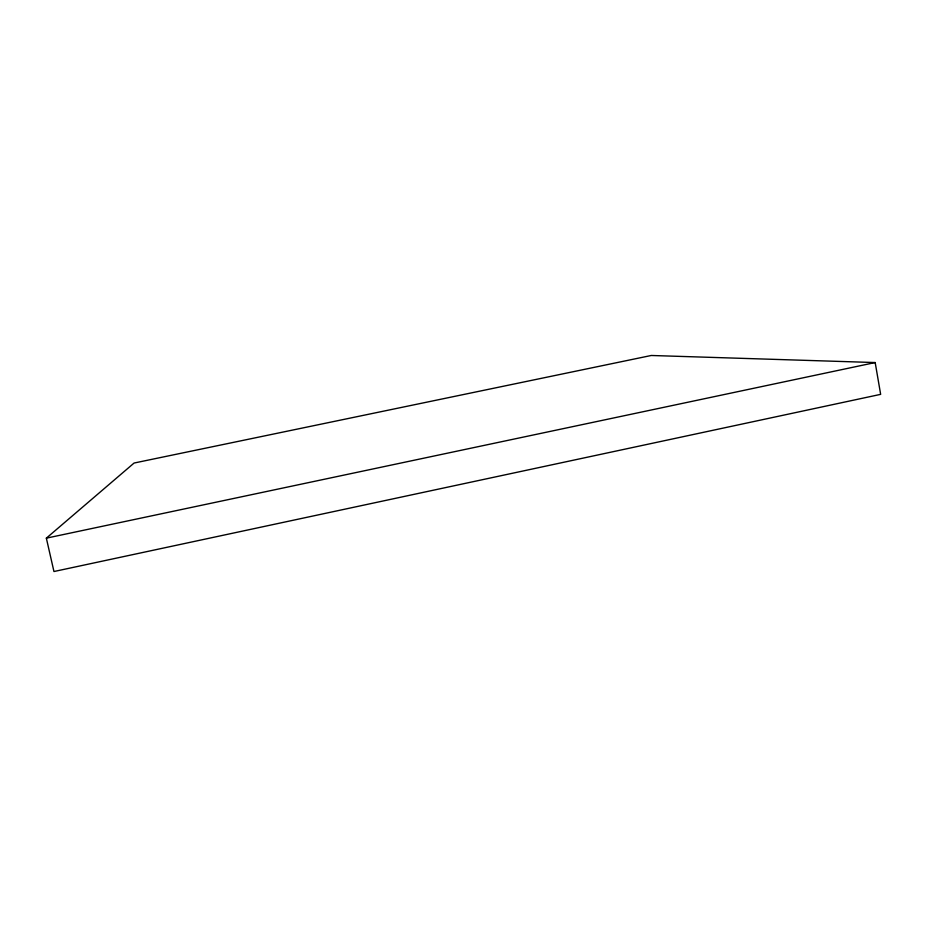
<?xml version="1.0" encoding="UTF-8"?>
<svg xmlns="http://www.w3.org/2000/svg" width="927" height="927" viewBox="0 0 927 927"><rect width="100%" height="100%" fill="white"/><g stroke="black" fill="none" stroke-linecap="round" stroke-linejoin="round"><path stroke-width="1.39" d="M46.35 538.158L134.091 463.036L651.264 355.481L875.181 362.55L880.65 394.357L53.951 571.519L46.35 538.158L875.181 362.55"/></g></svg>
